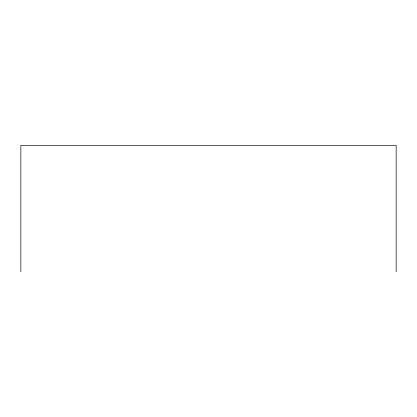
<?xml version="1.0" encoding="UTF-8"?>
<svg xmlns="http://www.w3.org/2000/svg" width="417" height="417" viewBox="0 0 417 417"><rect width="100%" height="100%" fill="white"/><g stroke="black" fill="none" stroke-linecap="round" stroke-linejoin="round"><path stroke-width="0.63" d="M396.15 271.686L396.15 145.314L20.85 145.314L20.85 271.686"/></g></svg>
